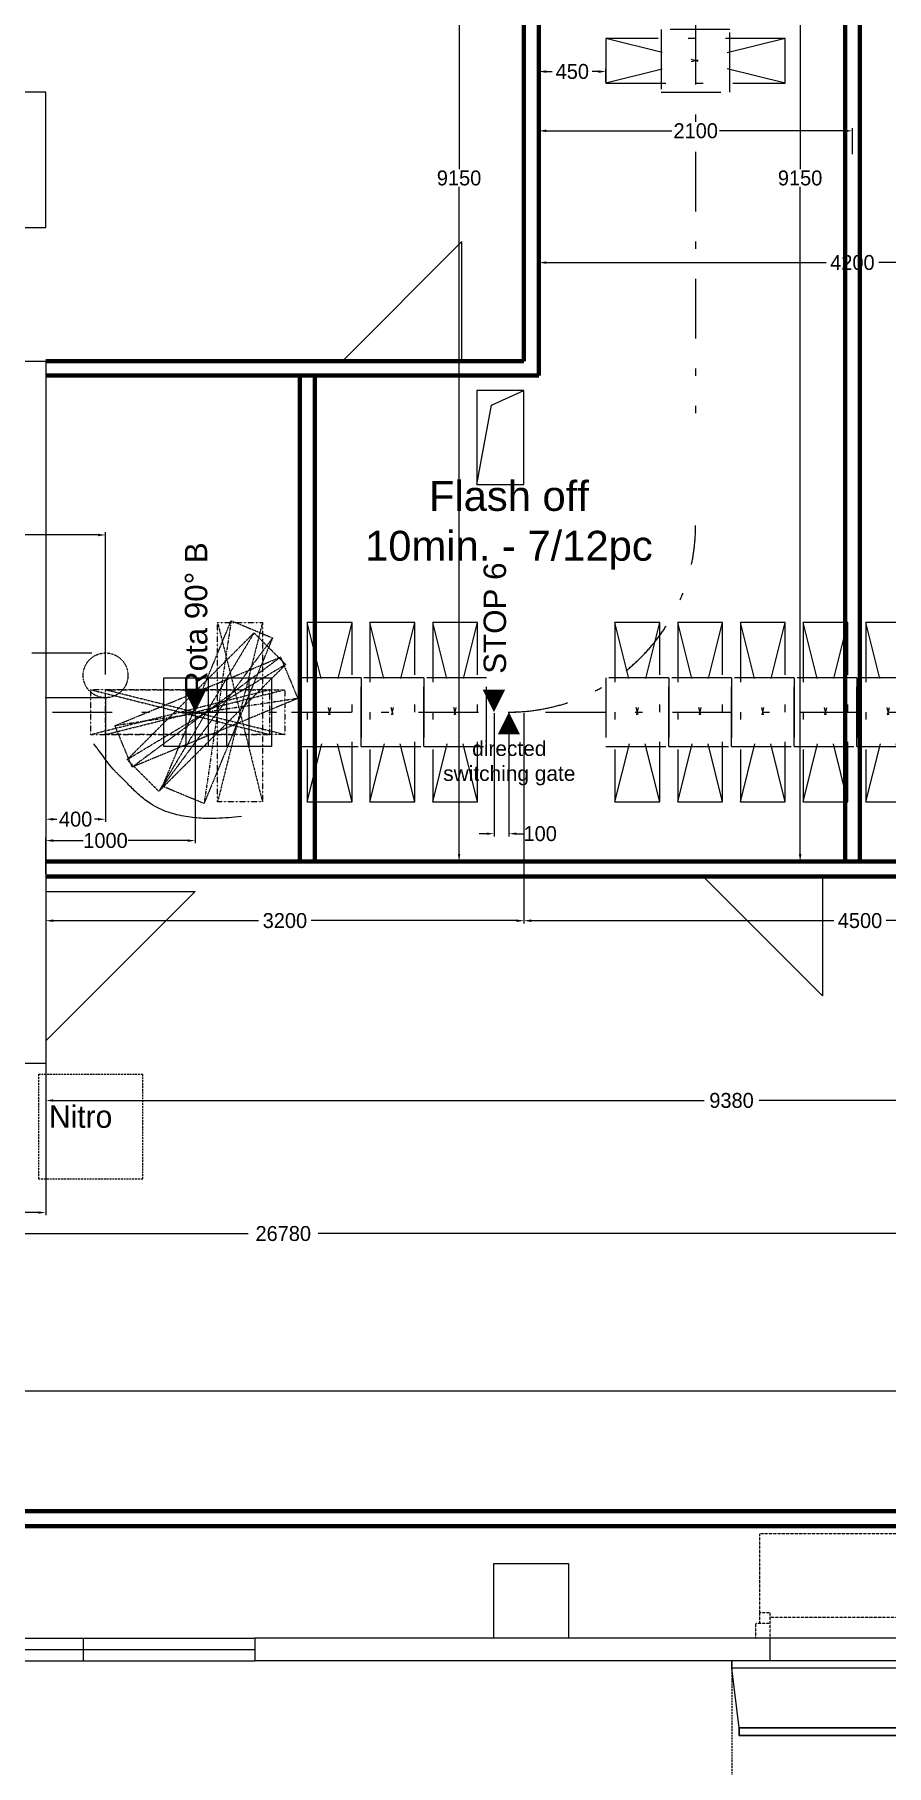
# Model space of a CAD drawing. Header units: metres. Extents: x 31500 to 1073645, y -1029792 to 61053.
# Drawn here: x 120383 to 126086, y -550883 to -539297 of the extents above; entities that cross this region are included whole.
import ezdxf

# ---------------------------------------------------------------- set-up
doc = ezdxf.new("R2010")
doc.units = ezdxf.units.M
doc.header["$PDMODE"] = 65
for name, pattern in [('DASHDOT', [8.5, 4, -2, 0.5, -2]), ('DIVIDE', [1.25, 0.5, -0.25, 0, -0.25, 0, -0.25]), ('STRICHPUNKT', [1, 0.5, -0.25, 0, -0.25]), ('ČÁRKOVANÁ', [19.05, 12.7, -6.35])]:
    doc.linetypes.add(name, pattern=pattern)
for name, color, linetype in [('3', 3, 'STRICHPUNKT'), ('CONVEYOR', 6, 'DASHDOT'), ('Layer15', 7, 'Continuous'), ('PS2', 7, 'Continuous'), ('Rozšíření KAPA', 254, 'DASHDOT'), ('TG-OBRYS', 1, 'Continuous'), ('Trajektorie vozíku', 9, 'Continuous'), ('VZT-kanaly', 4, 'Continuous')]:
    doc.layers.add(name, color=color, linetype=linetype)
for name, color, linetype, lineweight in [('Chlazení - kondenz', 4, 'Continuous', 25), ('Text obecně', 7, 'Continuous', 25), ('TG-KOTY', 2, 'Continuous', 18)]:
    doc.layers.add(name, color=color, linetype=linetype, lineweight=lineweight)
doc.layers.add('Osa(ISO)', color=6, linetype='Continuous', lineweight=25, true_color=0xff00ff)
doc.styles.add('ROMANS', font='TIMES.TTF')
doc.dimstyles.new('100', dxfattribs={"dimscale": 100, "dimtxt": 1, "dimasz": 0.5, "dimexe": 0.18, "dimexo": 0.0625, "dimgap": 0.09, "dimtad": 0, "dimtih": 1, "dimtoh": 1, "dimdec": 0, "dimzin": 0, "dimdsep": 46, "dimtxsty": 'Standard', "dimcen": 0.09, "dimadec": 0, "dimazin": 0, "dimtfac": 1, "dimtdec": 4, "dimtofl": 0, "dimtmove": 0, "dimatfit": 3, "dimfxl": 1, "dimtolj": 1, "dimtzin": 0, "dimarcsym": 0})

# ---------------------------------------------------------------- blocks, each defined once
blk = doc.blocks.new('*D3735')
at = {"layer": 'Chlazení - kondenz', "color": 0, "lineweight": -2}
for p, q in [((120858, -543742), (120858, -544567)), ((120458, -543838), (120458, -544567)), ((120508, -544549), (120533, -544549)), ((120808, -544549), (120784, -544549))]:
    blk.add_line(p, q, dxfattribs=at)
at = {"layer": 'Chlazení - kondenz', "color": 0}
for points in [[(120508, -544541), (120508, -544558), (120458, -544549)], [(120808, -544558), (120808, -544541), (120858, -544549)]]:
    blk.add_solid(points, dxfattribs=at)
at = {"layer": 'DEFPOINTS', "color": 0}
for p in [(120458, -543832), (120858, -543736), (120458, -544549)]:
    blk.add_point(p, dxfattribs=at)
at = {"layer": 'Chlazení - kondenz', "color": 0, "lineweight": 0, "insert": (120658, -544549), "char_height": 100, "attachment_point": 5}
blk.add_mtext('\\A1;400', dxfattribs=at)
blk = doc.blocks.new('*D3749')
at = {"layer": 'DEFPOINTS', "color": 0}
for p in [(120858, -542646), (111858, -543586), (120858, -543586)]:
    blk.add_point(p, dxfattribs=at)
at = {"layer": 'TG-KOTY', "color": 0, "lineweight": -2}
for p, q in [((111858, -543580), (111858, -542628)), ((111908, -542646), (116191, -542646)), ((120808, -542646), (116526, -542646)), ((120858, -543580), (120858, -542628))]:
    blk.add_line(p, q, dxfattribs=at)
at = {"layer": 'TG-KOTY', "color": 0}
for points in [[(111908, -542638), (111908, -542655), (111858, -542646)], [(120808, -542655), (120808, -542638), (120858, -542646)]]:
    blk.add_solid(points, dxfattribs=at)
at = {"layer": 'TG-KOTY', "color": 0, "insert": (116358, -542646), "char_height": 100, "attachment_point": 5}
blk.add_mtext('\\A1;9000', dxfattribs=at)
blk = doc.blocks.new('9A$41464748494A')
at = {"layer": '3', "color": 5}
for p, q in [((-600, 150), (-600, -150)), ((600, 150), (-600, 150)), ((-600, -150), (600, 150)), ((-600, 150), (600, -150)), ((600, -150), (600, 150)), ((-600, -150), (600, -150))]:
    blk.add_line(p, q, dxfattribs=at)
blk = doc.blocks.new('iA$41505152535455565758595A5B5C5D5F')
at = {"layer": '3', "color": 5}
for p, q in [((-218, -497), (241, 612)), ((241, 612), (59, -612)), ((241, 612), (518, 497)), ((518, 497), (-218, -497)), ((518, 497), (59, -612)), ((59, -612), (-218, -497))]:
    blk.add_line(p, q, dxfattribs=at)
at = {"layer": 'CONVEYOR', "color": 1}
blk.add_lwpolyline([(0, 0, 0, 150, 0), (0, 150, 150, 150, 0)], format="xyseb", dxfattribs=at)
at = {"layer": 'TG-KOTY', "lineweight": 0}
blk.add_line((0, 0), (27, 0), dxfattribs=at)
at = {"layer": 'Trajektorie vozíku', "color": 4, "lineweight": 0}
for points in [[(210, 230), (210, -230), (-210, -230), (-210, 230)], [(360, 230), (360, -230), (-60, -230), (-60, 230)], [(510, 230), (510, -230), (90, -230), (90, 230)]]:
    blk.add_lwpolyline(points, close=True, dxfattribs=at)
at = {"layer": 'Trajektorie vozíku', "lineweight": 0}
blk.add_open_spline([(309, -700), (280, -702), (224, -707), (141, -713), (65, -713), (-3, -708), (-62, -700), (-122, -688), (-182, -671), (-241, -647), (-293, -618), (-337, -587), (-374, -557), (-406, -526), (-437, -496), (-465, -466), (-487, -444), (-506, -426), (-521, -412), (-547, -384), (-583, -341), (-623, -287), (-646, -255), (-660, -236), (-669, -225), (-679, -212)], degree=3, knots=[0, 0, 0, 0, 0.790767, 1.581533, 2.3723, 2.885044, 3.397788, 3.910532, 4.423277, 4.936021, 5.448765, 5.844148, 6.239532, 6.634915, 7.030298, 7.425682, 7.821065, 8.014312, 8.207558, 8.400805, 8.977865, 9.554925, 10.131985, 10.285819, 10.593486, 10.593486, 10.593486, 10.593486], dxfattribs=at)
at = {"layer": 'Trajektorie vozíku', "color": 5, "lineweight": 0}
for p, xscale, rotation in [((300, 0), -1, 90.00000000000001), ((75, 0), -1, 45.00000000000001), ((75, 0), -0.9999999999999999, 22.50000000000004), ((0, 0), -1, 180)]:
    blk.add_blockref('9A$41464748494A', p, dxfattribs=dict(at, xscale=xscale, rotation=rotation))
blk = doc.blocks.new('*D3774')
at = {"layer": 'DEFPOINTS', "color": 0}
for p in [(121458, -543832), (120458, -544692), (120458, -544921)]:
    blk.add_point(p, dxfattribs=at)
at = {"layer": 'TG-KOTY', "color": 0, "lineweight": -2}
for p, q in [((121458, -543838), (121458, -544710)), ((120458, -544915), (120458, -544674)), ((120508, -544692), (120708, -544692)), ((121408, -544692), (121009, -544692))]:
    blk.add_line(p, q, dxfattribs=at)
at = {"layer": 'TG-KOTY', "color": 0}
for points in [[(120508, -544684), (120508, -544701), (120458, -544692)], [(121408, -544701), (121408, -544684), (121458, -544692)]]:
    blk.add_solid(points, dxfattribs=at)
at = {"layer": 'TG-KOTY', "color": 0, "insert": (120858, -544692), "char_height": 100, "attachment_point": 5}
blk.add_mtext('\\A1;1000', dxfattribs=at)
blk = doc.blocks.new('*D3786')
at = {"layer": 'DEFPOINTS', "color": 0}
for p in [(123659, -543832), (120458, -544915), (123659, -545228)]:
    blk.add_point(p, dxfattribs=at)
at = {"layer": 'TG-KOTY', "color": 0, "lineweight": -2}
for p, q in [((123659, -543838), (123659, -545246)), ((120458, -544921), (120458, -545246)), ((120508, -545228), (121883, -545228)), ((123609, -545228), (122234, -545228))]:
    blk.add_line(p, q, dxfattribs=at)
at = {"layer": 'TG-KOTY', "color": 0}
for points in [[(120508, -545220), (120508, -545237), (120458, -545228)], [(123609, -545237), (123609, -545220), (123659, -545228)]]:
    blk.add_solid(points, dxfattribs=at)
at = {"layer": 'TG-KOTY', "color": 0, "insert": (122059, -545228), "char_height": 100, "attachment_point": 5}
blk.add_mtext('\\A1;3200', dxfattribs=at)
blk = doc.blocks.new('*D3787')
at = {"layer": 'DEFPOINTS', "color": 0}
for p in [(123459, -543832), (123559, -543832), (123559, -544646)]:
    blk.add_point(p, dxfattribs=at)
at = {"layer": 'TG-KOTY', "color": 0, "lineweight": -2}
for p, q in [((123459, -543838), (123459, -544664)), ((123559, -543838), (123559, -544664)), ((123409, -544646), (123359, -544646)), ((123609, -544646), (123659, -544646))]:
    blk.add_line(p, q, dxfattribs=at)
at = {"layer": 'TG-KOTY', "color": 0}
for points in [[(123409, -544654), (123409, -544638), (123459, -544646)], [(123609, -544638), (123609, -544654), (123559, -544646)]]:
    blk.add_solid(points, dxfattribs=at)
at = {"layer": 'TG-KOTY', "color": 0, "insert": (123768, -544646), "char_height": 100, "attachment_point": 5}
blk.add_mtext('\\A1;100', dxfattribs=at)
blk = doc.blocks.new('*D3788')
at = {"layer": 'DEFPOINTS', "color": 0}
for p in [(128158, -543832), (123659, -543838), (128158, -545228)]:
    blk.add_point(p, dxfattribs=at)
at = {"layer": 'TG-KOTY', "color": 0, "lineweight": -2}
for p, q in [((123659, -543844), (123659, -545246)), ((128158, -543838), (128158, -545246)), ((123709, -545228), (125733, -545228)), ((128108, -545228), (126084, -545228))]:
    blk.add_line(p, q, dxfattribs=at)
at = {"layer": 'TG-KOTY', "color": 0}
for points in [[(123709, -545220), (123709, -545237), (123659, -545228)], [(128108, -545237), (128108, -545220), (128158, -545228)]]:
    blk.add_solid(points, dxfattribs=at)
at = {"layer": 'TG-KOTY', "color": 0, "insert": (125909, -545228), "char_height": 100, "attachment_point": 5}
blk.add_mtext('\\A1;4500', dxfattribs=at)
blk = doc.blocks.new('*D3799')
at = {"layer": 'DEFPOINTS', "color": 0}
for p in [(120458, -545432), (129838, -545432), (129838, -546432)]:
    blk.add_point(p, dxfattribs=at)
at = {"layer": 'TG-KOTY', "color": 0, "lineweight": -2}
for p, q in [((120458, -545438), (120458, -546450)), ((129838, -545438), (129838, -546450)), ((120508, -546432), (124865, -546432)), ((129788, -546432), (125233, -546432))]:
    blk.add_line(p, q, dxfattribs=at)
at = {"layer": 'TG-KOTY', "color": 0}
for points in [[(120508, -546424), (120508, -546440), (120458, -546432)], [(129788, -546440), (129788, -546424), (129838, -546432)]]:
    blk.add_solid(points, dxfattribs=at)
at = {"layer": 'TG-KOTY', "color": 0, "insert": (125049, -546432), "char_height": 100, "attachment_point": 5}
blk.add_mtext('\\A1;9380', dxfattribs=at)
blk = doc.blocks.new('*D3822')
at = {"layer": 'DEFPOINTS', "color": 0}
for p in [(112258, -546182), (120458, -546182), (120458, -547182)]:
    blk.add_point(p, dxfattribs=at)
at = {"layer": 'TG-KOTY', "color": 0, "lineweight": -2}
for p, q in [((112258, -546188), (112258, -547200)), ((120458, -546188), (120458, -547200)), ((112308, -547182), (116183, -547182)), ((120408, -547182), (116534, -547182))]:
    blk.add_line(p, q, dxfattribs=at)
at = {"layer": 'TG-KOTY', "color": 0}
for points in [[(112308, -547174), (112308, -547190), (112258, -547182)], [(120408, -547190), (120408, -547174), (120458, -547182)]]:
    blk.add_solid(points, dxfattribs=at)
at = {"layer": 'TG-KOTY', "color": 0, "insert": (116358, -547182), "char_height": 100, "attachment_point": 5}
blk.add_mtext('\\A1;8200', dxfattribs=at)
blk = doc.blocks.new('*D3824')
at = {"layer": 'DEFPOINTS', "color": 0}
for p in [(108558, -547186), (162259, -547155), (162259, -548375)]:
    blk.add_point(p, dxfattribs=at)
at = {"layer": 'TG-KOTY', "color": 0, "lineweight": -2}
for p, q in [((108558, -547193), (108558, -548393)), ((162259, -547161), (162259, -548393)), ((108608, -548375), (135183, -548375)), ((162209, -548375), (135634, -548375))]:
    blk.add_line(p, q, dxfattribs=at)
at = {"layer": 'TG-KOTY', "color": 0}
for points in [[(108608, -548367), (108608, -548383), (108558, -548375)], [(162209, -548383), (162209, -548367), (162259, -548375)]]:
    blk.add_solid(points, dxfattribs=at)
at = {"layer": 'TG-KOTY', "color": 0, "insert": (135409, -548375), "char_height": 100, "attachment_point": 5}
blk.add_mtext('\\A1;53700', dxfattribs=at)
blk = doc.blocks.new('*D3825')
at = {"layer": 'DEFPOINTS', "color": 0}
for p in [(135438, -545332), (108658, -547323), (108658, -548432)]:
    blk.add_point(p, dxfattribs=at)
at = {"layer": 'TG-KOTY', "color": 0, "lineweight": -2}
for p, q in [((135438, -545338), (135438, -547341)), ((108658, -548426), (108658, -547305)), ((108708, -547323), (121814, -547323)), ((135388, -547323), (122282, -547323))]:
    blk.add_line(p, q, dxfattribs=at)
at = {"layer": 'TG-KOTY', "color": 0}
for points in [[(108708, -547315), (108708, -547331), (108658, -547323)], [(135388, -547331), (135388, -547315), (135438, -547323)]]:
    blk.add_solid(points, dxfattribs=at)
at = {"layer": 'TG-KOTY', "color": 0, "insert": (122048, -547323), "char_height": 100, "attachment_point": 5}
blk.add_mtext('\\A1;26780', dxfattribs=at)
blk = doc.blocks.new('*D3835')
at = {"layer": 'DEFPOINTS', "color": 0}
for p in [(123759, -539544), (123759, -539622), (124208, -539622)]:
    blk.add_point(p, dxfattribs=at)
at = {"layer": 'TG-KOTY', "color": 0, "lineweight": -2}
for p, q in [((123759, -539616), (123759, -539526)), ((123809, -539544), (123849, -539544)), ((124158, -539544), (124117, -539544)), ((124208, -539616), (124208, -539526))]:
    blk.add_line(p, q, dxfattribs=at)
at = {"layer": 'TG-KOTY', "color": 0}
for points in [[(123809, -539536), (123809, -539553), (123759, -539544)], [(124158, -539553), (124158, -539536), (124208, -539544)]]:
    blk.add_solid(points, dxfattribs=at)
at = {"layer": 'TG-KOTY', "color": 0, "insert": (123983, -539544), "char_height": 100, "attachment_point": 5}
blk.add_mtext('\\A1;450', dxfattribs=at)
blk = doc.blocks.new('*D3840')
at = {"layer": 'DEFPOINTS', "color": 0}
for p in [(123759, -540633), (127958, -540601), (127958, -540823)]:
    blk.add_point(p, dxfattribs=at)
at = {"layer": 'TG-KOTY', "color": 0, "lineweight": -2}
for p, q in [((123759, -540640), (123759, -540841)), ((127958, -540607), (127958, -540841)), ((123809, -540823), (125683, -540823)), ((127908, -540823), (126034, -540823))]:
    blk.add_line(p, q, dxfattribs=at)
at = {"layer": 'TG-KOTY', "color": 0}
for points in [[(123809, -540815), (123809, -540831), (123759, -540823)], [(127908, -540831), (127908, -540815), (127958, -540823)]]:
    blk.add_solid(points, dxfattribs=at)
at = {"layer": 'TG-KOTY', "color": 0, "insert": (125858, -540823), "char_height": 100, "attachment_point": 5}
blk.add_mtext('\\A1;4200', dxfattribs=at)
blk = doc.blocks.new('*D3854')
at = {"layer": 'DEFPOINTS', "color": 0}
for p in [(123344, -535682), (123225, -544832), (124192, -544832)]:
    blk.add_point(p, dxfattribs=at)
at = {"layer": 'TG-KOTY', "color": 0, "lineweight": -2}
for p, q in [((123338, -535682), (123207, -535682)), ((123225, -535732), (123225, -540198)), ((123225, -544782), (123225, -540316)), ((124186, -544832), (123207, -544832))]:
    blk.add_line(p, q, dxfattribs=at)
at = {"layer": 'TG-KOTY', "color": 0}
for points in [[(123233, -535732), (123217, -535732), (123225, -535682)], [(123217, -544782), (123233, -544782), (123225, -544832)]]:
    blk.add_solid(points, dxfattribs=at)
at = {"layer": 'TG-KOTY', "color": 0, "insert": (123225, -540257), "char_height": 100, "attachment_point": 5}
blk.add_mtext('\\A1;9150', dxfattribs=at)
blk = doc.blocks.new('*D3856')
at = {"layer": 'DEFPOINTS', "color": 0}
for p in [(125858, -539941), (123759, -540104), (125858, -540104)]:
    blk.add_point(p, dxfattribs=at)
at = {"layer": 'TG-KOTY', "color": 0, "lineweight": -2}
for p, q in [((123759, -540097), (123759, -539923)), ((123809, -539941), (124650, -539941)), ((125808, -539941), (124968, -539941)), ((125858, -540097), (125858, -539923))]:
    blk.add_line(p, q, dxfattribs=at)
at = {"layer": 'TG-KOTY', "color": 0}
for points in [[(123809, -539933), (123809, -539949), (123759, -539941)], [(125808, -539949), (125808, -539933), (125858, -539941)]]:
    blk.add_solid(points, dxfattribs=at)
at = {"layer": 'TG-KOTY', "color": 0, "insert": (124809, -539941), "char_height": 100, "attachment_point": 5}
blk.add_mtext('\\A1;2100', dxfattribs=at)
blk = doc.blocks.new('*D3857')
at = {"layer": 'DEFPOINTS', "color": 0}
for p in [(125859, -535682), (125508, -544832), (125858, -544832)]:
    blk.add_point(p, dxfattribs=at)
at = {"layer": 'TG-KOTY', "color": 0, "lineweight": -2}
for p, q in [((125852, -535682), (125490, -535682)), ((125508, -535732), (125508, -540198)), ((125508, -544782), (125508, -540316)), ((125852, -544832), (125490, -544832))]:
    blk.add_line(p, q, dxfattribs=at)
at = {"layer": 'TG-KOTY', "color": 0}
for points in [[(125517, -535732), (125500, -535732), (125508, -535682)], [(125500, -544782), (125517, -544782), (125508, -544832)]]:
    blk.add_solid(points, dxfattribs=at)
at = {"layer": 'TG-KOTY', "color": 0, "insert": (125508, -540257), "char_height": 100, "attachment_point": 5}
blk.add_mtext('\\A1;9150', dxfattribs=at)
blk = doc.blocks.new('jA$41444546474849')
at = {"color": 9, "linetype": 'DASHDOT', "ltscale": 100}
for p, q in [((-600, 150), (-600, -150)), ((600, 150), (-600, 150)), ((-600, -150), (600, 150)), ((-600, 150), (600, -150)), ((600, -150), (600, 150)), ((-600, -150), (600, -150))]:
    blk.add_line(p, q, dxfattribs=at)
blk.add_lwpolyline([(-230, -210), (230, -210), (230, 210), (-230, 210)], close=True, dxfattribs=at)

msp = doc.modelspace()

# ---------------------------------------------------------------- linework, layer by layer
at = {"color": 6, "linetype": 'DASHDOT', "ltscale": 100}
for p, q in [((124808.4, -534981.8), (124808.5, -541831.9)), ((111152.2, -543831.9), (122164, -543831.9)), ((122104, -543831.9), (142217.3, -543831.9))]:
    msp.add_line(p, q, dxfattribs=at)
at = {"color": 7}
for p, q in [((123243.6, -540681.9), (122443.6, -541481.9)), ((123243.6, -541481.9), (123243.6, -540681.9)), ((125658.5, -545731.9), (124858.5, -544931.9)), ((125658.5, -544931.9), (125658.5, -545731.9)), ((120458.5, -545031.9), (121458.5, -545031.9)), ((121458.5, -545031.9), (120458.5, -546031.9))]:
    msp.add_line(p, q, dxfattribs=at)
for p, q in [((112258.5, -541481.9), (120458, -541481.9)), ((120458, -541481.9), (120458.5, -541481.9)), ((120458.5, -541481.9), (120458.5, -546181.9)), ((112258.5, -546181.9), (120458.5, -546181.9)), ((120458, -546181.9), (120458.5, -546181.9))]:
    msp.add_line(p, q)
at = {"color": 3, "linetype": 'DASHDOT', "ltscale": 100}
for p, q in [((111865.9, -543436.2), (120860.1, -543436.1)), ((120853.1, -543735.9), (111856.1, -543735.9))]:
    msp.add_line(p, q, dxfattribs=at)
at = {"color": 6, "linetype": 'DASHDOT', "ltscale": 100}
msp.add_arc((123558.5, -542581.9), 1250, 270, 0, dxfattribs=at)
at = {"layer": '3', "color": 3}
msp.add_circle((120858.5, -543585.9), 149.9, dxfattribs=at)
at = {"layer": 'Chlazení - kondenz', "color": 5, "lineweight": 0}
msp.add_lwpolyline([(116958.5, -540588.1), (120458.2, -540588.1), (120458.2, -539681.9), (116958.5, -539681.9)], close=True, dxfattribs=at)
at = {"layer": 'CONVEYOR', "color": 1}
msp.add_lwpolyline([(123458.5, -543831.9, 0, 150, 0), (123458.5, -543681.9, 150, 150, 0)], format="xyseb", dxfattribs=at)
at = {"layer": 'CONVEYOR', "color": 3}
msp.add_lwpolyline([(123558.5, -543831.9, 0, 150, 0), (123558.5, -543981.9, 150, 150, 0)], format="xyseb", dxfattribs=at)
at = {"layer": 'Layer15', "color": 9, "linetype": 'ČÁRKOVANÁ'}
for p, q in [((121108.5, -546256.9), (120408.5, -546256.9)), ((120408.5, -546256.9), (120408.5, -546956.9)), ((121108.5, -546956.9), (121108.5, -546256.9)), ((120408.5, -546956.9), (121108.5, -546956.9))]:
    msp.add_line(p, q, dxfattribs=at)
at = {"layer": 'Layer15', "color": 9, "linetype": 'ČÁRKOVANÁ', "lineweight": 0}
msp.add_line((125051, -550181.9), (125051, -559076.6), dxfattribs=at)
at = {"layer": 'PS2', "linetype": 'DIVIDE'}
for p, q in [((128178.5, -549331.9), (125238.5, -549331.9)), ((125238.5, -549861.9), (125238.5, -549331.9)), ((125308.5, -549861.9), (125238.5, -549861.9)), ((125238.5, -549931.9), (125238.5, -549861.9)), ((125308.5, -549931.9), (125308.5, -549861.9)), ((125208.5, -549931.9), (125208.5, -550031.9)), ((125308.5, -549931.9), (125208.5, -549931.9)), ((128108.5, -549891.9), (125308.5, -549891.9)), ((125308.5, -550031.9), (125308.5, -549931.9))]:
    msp.add_line(p, q, dxfattribs=at)
at = {"layer": 'PS2', "color": 3}
for p, q in [((123458.5, -549531.9), (123958.5, -549531.9)), ((123458.5, -550031.9), (123458.5, -549531.9)), ((123958.5, -549531.9), (123958.5, -550031.9)), ((125308.5, -550031.9), (121858.5, -550031.9)), ((121858.5, -550031.9), (121858.5, -550181.9)), ((123958.5, -550031.9), (123458.5, -550031.9)), ((125308.5, -550181.9), (125308.5, -550031.9)), ((125308.5, -550181.9), (125308.5, -550031.9)), ((125308.5, -550181.9), (121858.5, -550181.9))]:
    msp.add_line(p, q, dxfattribs=at)
at = {"layer": 'PS2'}
for p, q in [((119558.5, -550031.9), (121858.5, -550031.9)), ((120708.5, -550031.9), (120708.5, -550181.9)), ((119558.5, -550106.9), (121858.5, -550106.9)), ((119558.5, -550181.9), (121858.5, -550181.9))]:
    msp.add_line(p, q, dxfattribs=at)
at = {"layer": 'PS2', "linetype": 'Continuous'}
for p, q in [((128108.5, -550031.9), (125308.5, -550031.9)), ((125051, -550231.9), (125051, -550181.9)), ((128108.5, -550181.9), (125308.5, -550181.9)), ((128366, -550231.9), (125051, -550231.9)), ((125101, -550631.9), (125051, -550231.9)), ((125101, -550631.9), (128316, -550631.9)), ((128316, -550631.9), (125101, -550631.9)), ((125101, -550631.9), (125101, -550681.9)), ((125101, -550681.9), (125101, -550631.9)), ((125101, -550681.9), (125101, -550631.9)), ((128316, -550681.9), (125101, -550681.9)), ((125101, -550681.9), (128316, -550681.9))]:
    msp.add_line(p, q, dxfattribs=at)
at = {"layer": 'TG-OBRYS', "lineweight": 100}
for p, q in [((125808.5, -544831.9), (125808.5, -530131.9)), ((125908.5, -544831.9), (125908.5, -530131.9)), ((123758.5, -541579.4), (123758.5, -532531.9)), ((123658.5, -541481.9), (123658.5, -534931.9)), ((123658.5, -541481.9), (120458.5, -541481.9)), ((123758.5, -541579.4), (120458.5, -541579.4)), ((122158.5, -541579.4), (122158.5, -544831.9)), ((122258.5, -541579.4), (122258.5, -544831.9)), ((129758.5, -544831.9), (120458.5, -544831.9)), ((129758.5, -544931.9), (120458.5, -544931.9)), ((108558.5, -549281.9), (162258.7, -549281.9)), ((108658.5, -549181.9), (162158.7, -549181.9))]:
    msp.add_line(p, q, dxfattribs=at)
at = {"layer": 'VZT-kanaly', "lineweight": 0}
for p, q in [((123441.8, -541776.4), (123658.6, -541679.4)), ((123343.6, -542309.4), (123441.8, -541776.4))]:
    msp.add_line(p, q, dxfattribs=at)
msp.add_lwpolyline([(123343.6, -542309.4), (123658.6, -542309.4), (123658.6, -541679.4), (123343.6, -541679.4)], close=True, dxfattribs=at)

# ---------------------------------------------------------------- block references
at = {"layer": 'Osa(ISO)', "color": 5, "lineweight": 0}
msp.add_blockref('9A$41464748494A', (121358.5, -543831.9), dxfattribs=at)
at = {"layer": 'Rozšíření KAPA', "color": 5, "lineweight": 0}
for p, rotation in [((124808.4, -539471.9), 180), ((122358.5, -543831.9), 90), ((122778.5, -543831.9), 90), ((123198.5, -543831.9), 90), ((124418.5, -543831.9), 90), ((124838.5, -543831.9), 90), ((125258.5, -543831.9), 90), ((125678.5, -543831.9), 90), ((126098.5, -543831.9), 90)]:
    msp.add_blockref('jA$41444546474849', p, dxfattribs=dict(at, rotation=rotation))
at = {"layer": 'TG-KOTY'}
msp.add_blockref('iA$41505152535455565758595A5B5C5D5F', (121458.5, -543831.9), dxfattribs=at)

# ---------------------------------------------------------------- texts
at = {"layer": 'CONVEYOR', "color": 1, "char_height": 150, "attachment_point": 5, "rotation": 90, "style": 'ROMANS'}
for s, insert in [('\\A1;\\fArial|b0|i0|c238|p18;Rota 90° B', (121465.3, -543203)), ('\\A1;\\fArial|b0|i0|c238|p18;STOP 6', (123465.3, -543203))]:
    msp.add_mtext(s, dxfattribs=dict(at, insert=insert))
at = {"layer": 'CONVEYOR', "color": 3, "insert": (123561.2, -544174), "char_height": 100, "attachment_point": 5, "style": 'ROMANS'}
msp.add_mtext('\\A1;\\fArial|b0|i0|c238|p18;directed\\Pswitching gate\\P', dxfattribs=at)
at = {"layer": 'Layer15', "color": 9, "linetype": 'ČÁRKOVANÁ', "text_generation_flag": 6}
msp.add_text('Nitro', height=150, rotation=180, dxfattribs=at).set_placement((120479.8, -546614.7))
at = {"layer": 'Text obecně', "insert": (123558.5, -542581.9), "char_height": 200, "attachment_point": 5, "style": 'ROMANS'}
msp.add_mtext('\\fArial|b0|i0|c238|p18;\\C2;Flash off\\P10min. - 7/12pc\\P', dxfattribs=at)

# ---------------------------------------------------------------- dimensions: what is measured, and where the dimension line sits
at = {"layer": 'Chlazení - kondenz', "color": 5, "lineweight": 0}
dim = msp.add_linear_dim(base=(120458.5, -544549.5), p1=(120858.5, -543735.8), p2=(120458.5, -543831.9), dimstyle='100', dxfattribs=at)
dim.commit()
dim.dimension.update_dxf_attribs({"geometry": '*D3735', "text_midpoint": (120658.5, -544549.5)})
at = {"layer": 'TG-KOTY'}
for base, p1, p2, picture, middle in [((123225.1, -544831.9), (123344.4, -535681.9), (124192.1, -544831.9), '*D3854', (123225.1, -540256.9)), ((125508.4, -544831.9), (125858.5, -535681.9), (125858.5, -544831.9), '*D3857', (125508.4, -540256.9))]:
    dim = msp.add_linear_dim(base=base, p1=p1, p2=p2, angle=90, dimstyle='100', dxfattribs=at)
    dim.commit()
    dim.dimension.update_dxf_attribs({"geometry": picture, "text_midpoint": middle})
for base, p1, p2, picture, middle in [((123758.5, -539544.3), (124208.4, -539621.9), (123758.5, -539621.9), '*D3835', (123983.5, -539544.3)), ((125858.5, -539941), (123758.5, -540103.6), (125858.5, -540103.6), '*D3856', (124808.5, -539941)), ((127958.5, -540823.2), (123758.5, -540633.3), (127958.5, -540600.7), '*D3840', (125858.5, -540823.2)), ((120858.5, -542646.3), (111858.5, -543585.9), (120858.5, -543585.9), '*D3749', (116358.5, -542646.3)), ((123658.6, -545228.5), (120458.5, -544914.7), (123658.6, -543831.9), '*D3786', (122058.5, -545228.5)), ((123558.5, -544646.1), (123458.5, -543831.9), (123558.5, -543831.9), '*D3787', (123767.5, -544646.1)), ((128158.5, -545228.5), (123658.6, -543838.1), (128158.5, -543831.9), '*D3788', (125908.5, -545228.5)), ((108658.5, -547322.9), (135438.5, -545331.9), (108658.5, -548431.9), '*D3825', (122048.5, -547322.9)), ((120458.2, -547181.9), (112258.5, -546181.9), (120458.2, -546181.9), '*D3822', (116358.4, -547181.9))]:
    dim = msp.add_linear_dim(base=base, p1=p1, p2=p2, dimstyle='100', dxfattribs=at)
    dim.commit()
    dim.dimension.update_dxf_attribs({"geometry": picture, "text_midpoint": middle})
for base, p1, p2, picture, middle in [((120458.5, -544692.4), (121458.5, -543831.9), (120458.5, -544920.9), '*D3774', (120858.5, -544692.4)), ((129838.5, -546431.9), (120458.5, -545431.9), (129838.5, -545431.9), '*D3799', (125048.7, -546431.9)), ((162258.7, -548374.9), (108558.5, -547186.5), (162258.7, -547155.1), '*D3824', (135408.6, -548374.9))]:
    dim = msp.add_linear_dim(base=base, p1=p1, p2=p2, dimstyle='100', dxfattribs=at)
    dim.commit()
    dim.dimension.update_dxf_attribs({"geometry": picture, "text_midpoint": middle, "dimtype": 160})

doc.saveas('drawing.dxf')
